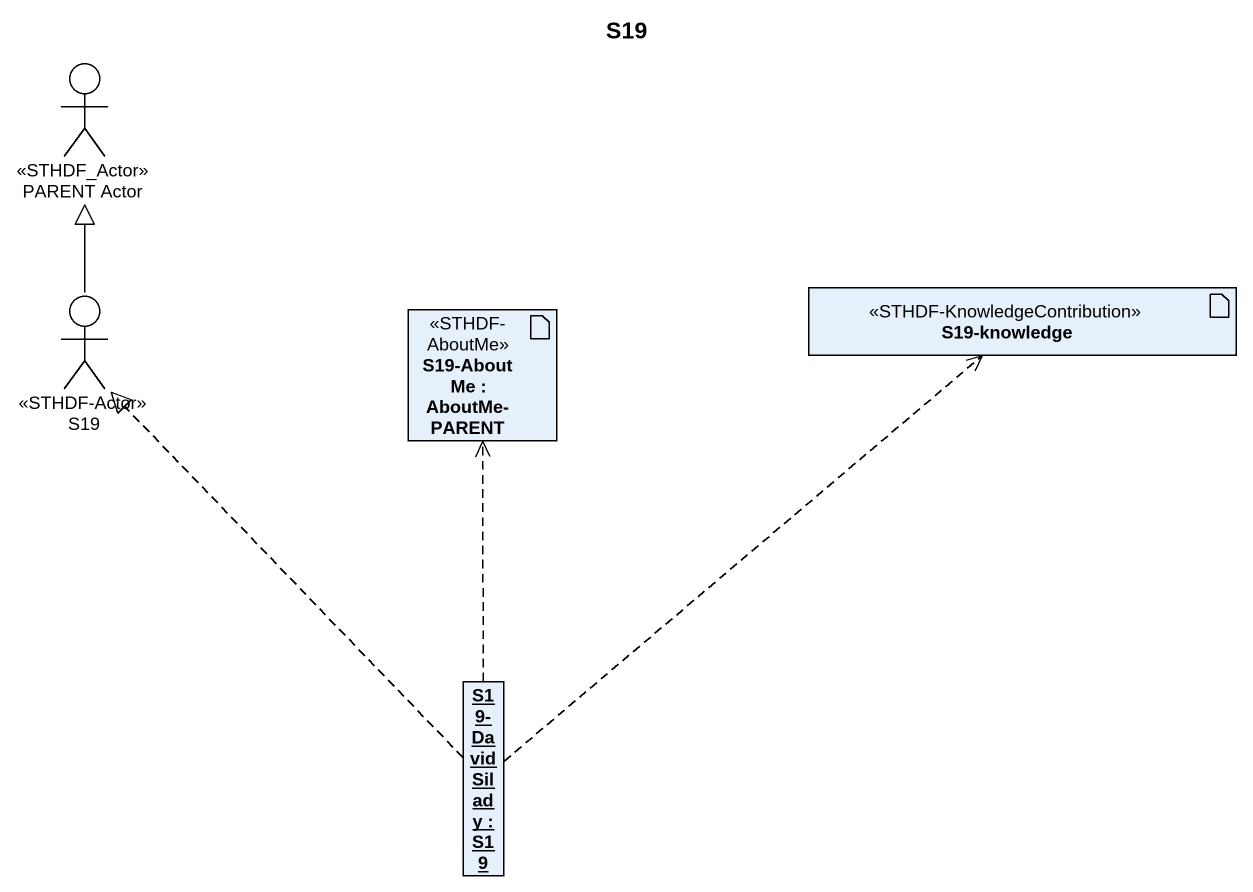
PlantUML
@startuml
title S19
allowmixing
hide circle
hide empty members
actor "PARENT Actor" as PARENT_Actor <<STHDF_Actor>>
actor S19 <<STHDF-Actor>>
artifact "S19-AboutMe : AboutMe-PARENT" as S19_AboutMe <<STHDF-AboutMe>>
artifact "S19-knowledge" as S19_knowledge <<STHDF-KnowledgeContribution>>
object "S19-David Silady : S19" as S19_David_Silady
S19 -up-|> PARENT_Actor
S19_David_Silady .up.|> S19
S19_David_Silady .up.> S19_AboutMe
S19_David_Silady .up.> S19_knowledge
@enduml
